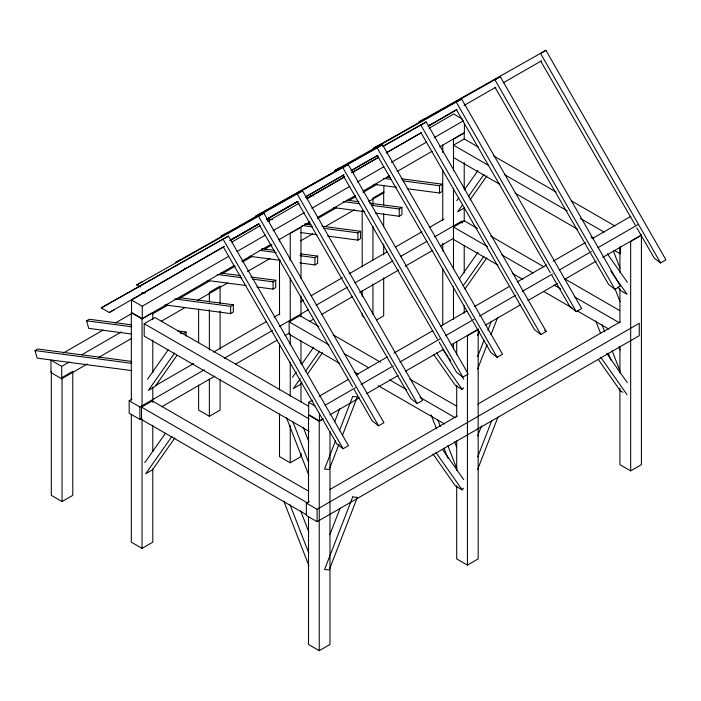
<?xml version="1.0" encoding="UTF-8"?>
<svg xmlns="http://www.w3.org/2000/svg" width="701" height="701" viewBox="0 0 701 701"><rect width="100%" height="100%" fill="white"/><g stroke="black" fill="none" stroke-linecap="round" stroke-linejoin="round"><path stroke-width="1.05" d="M334.657 421.844L339.748 408.744M335.507 440.841L324.554 469.074L329.207 469.486L338.986 444.285M339.415 430.764L352.717 396.486L357.361 396.906L342.5 435.207M329.969 534.39L340.134 508.172M477.635 335.472L479.204 331.442M477.696 356.485L483.953 340.353M487.87 330.276L491.392 321.198M477.653 368.998L487.046 344.804M490.954 334.719L497.605 317.588M477.635 435.917L481.543 425.831M477.696 456.929L491.778 420.635M477.653 469.442L497.99 417.016M147.482 379.267L168.126 349.887M174.654 352.997L148.375 390.396L155.087 386.514L176.985 355.354M144.792 462.66L165.445 433.279M171.973 436.39L145.685 473.78L152.397 469.907L174.926 437.853M292.448 377.41L296.208 372.065M301.842 364.056L313.733 347.135M300.23 378.742L293.351 388.529L300.063 384.656L301.938 381.984M305.242 371.618L319.63 351.14M307.573 373.975L322.591 352.603M456.754 200.705L458.638 198.032M464.264 190.024L478.038 170.431M462.66 204.71L457.657 211.833L464.36 207.96M468.294 196.692L483.935 174.435M469.994 199.943L486.897 175.907M459.26 278.989L478.038 252.272M463.282 285.657L483.935 256.277M464.991 288.908L486.897 257.749M433.604 354.399L455.501 385.568L462.213 389.441L463.545 387.784M432.973 453.95L455.501 486.003L462.213 489.876L463.545 488.229M140.261 287.007L136.695 284.948L142.066 281.846M180.727 259.528L175.355 262.63L302.552 190.847L422.572 400.376L417.2 403.478L410.891 398.615L392.893 367.385M226.362 233.179L220.99 236.281L348.195 164.498L468.215 374.027L462.844 377.129L456.535 372.266L439.08 341.983M339.801 167.688L334.43 170.79L461.635 99.007L581.646 308.536L576.283 311.638L569.966 306.775L551.967 275.537M378.461 145.37L373.09 148.463L500.295 76.681L620.306 286.218L614.943 289.311L608.626 284.457L590.628 253.219M424.096 119.012L418.725 122.114L545.93 50.332L665.95 259.861L660.579 262.963L654.27 258.108L636.815 227.816M263.891 213.165L258.529 216.267L378.549 425.796L383.911 422.694L263.891 213.165L136.695 284.948M302.552 190.847L297.189 193.949L417.2 403.478M348.195 164.498L342.824 167.592L462.844 377.129M382.492 144.695L255.287 216.478L382.492 144.695L502.512 354.224L497.14 357.326L490.831 352.463L472.825 321.233M461.635 99.007L456.263 102.101L576.283 311.638M500.295 76.681L494.924 79.783L614.943 289.311M545.93 50.332L540.559 53.434L660.579 262.963M223.987 246.612L109.277 312.523L101.251 307.888L228.456 236.106L348.476 445.634L343.104 448.736L336.795 443.873L223.33 247.006M101.251 307.888L228.456 236.106M382.755 146.509L426.19 121.939L546.21 331.477L540.839 334.579L534.53 329.715L421.064 132.848L386.19 152.879M131.849 370.627L37.162 358.132L35.05 350.579L37.731 349.028L131.306 361.383M131.753 334.053L88.712 328.375L86.6 320.821L89.281 319.27L131.227 324.808M234.388 237.814L229.91 240.39L258.897 223.733M266.897 219.045L296.961 201.765M428.539 125.716L432.123 123.648M109.277 312.523L114.649 309.421M312.383 195.255L307.012 198.357L344.717 176.705M234.16 265.556L142.25 318.622L131.508 312.418L131.508 300.019L224.373 246.41M231.952 242.029L260.378 225.617M267.957 221.244L299.222 203.194M306.801 198.812L344.708 176.932M352.288 172.551L378.82 157.234M386.4 152.862L421.459 132.62M429.038 128.239L453.678 114.018L462.625 119.188M131.508 300.019L142.25 306.223L228.473 256.435M236.999 251.51L265.425 235.107M273.013 230.725L304.278 212.675M311.857 208.293L349.764 186.413M357.344 182.041L383.876 166.724M391.456 162.343L426.515 142.101M434.094 137.729L463.466 120.765M63.283 353.05L103.082 330.075M115.402 322.959L131.508 313.662M241.74 261.175L271.112 244.22M278.691 239.847L309.965 221.788M317.544 217.415L355.442 195.535M363.03 191.154L389.554 175.837M397.134 171.465L432.193 151.223M439.781 146.842L464.412 132.62L464.412 123.323M131.315 400.157L131.315 312.76L142.049 318.964L152.792 312.76L152.792 319.314M87.292 363.994L61.706 378.759L50.971 372.564L50.971 360.165L61.706 366.36L69.285 361.988M81.605 354.872L121.404 331.897M152.669 313.846L167.828 305.093M179.202 298.53L209.52 281.022M221.84 273.907L235.107 266.249M242.686 261.876L252.167 256.4M264.479 249.293L272.058 244.912M307.117 224.67L309.965 223.032M317.544 218.659L336.498 207.715M348.809 200.6L355.442 196.771M363.03 192.398L377.243 184.188M309.123 431.343L144.196 336.121L144.196 323.722L154.939 317.527L308.484 406.177M98.657 357.431L131.823 338.276M161.195 321.321L184.889 307.643M197.209 300.536L227.527 283.029M247.427 271.541L270.165 258.406M300.492 240.907L312.804 233.792M325.124 226.677L354.496 209.722M368.708 201.511L383.876 192.757L383.876 185.528M186.08 336.2L186.08 332.046L183.399 333.597L180.166 333.177M174.715 298.933L230.647 306.319L233.328 304.769L233.328 312.041L230.647 313.592L165.015 304.926M252.632 279.129L273.066 281.828L275.747 280.277L275.747 287.55L273.066 289.101L256.925 286.972M299.888 255.663L314.951 257.644L317.632 256.102L317.632 263.366L314.951 264.917L299.879 262.928M323.485 228.307L357.904 232.846L360.586 231.295L360.586 238.568L357.904 240.119L327.779 236.141M371.285 205.288L399.246 208.977L401.927 207.426L401.927 214.699L399.246 216.25L375.578 213.122M402.952 180.902L439.518 185.73L442.2 184.179L442.2 191.452L439.518 193.003L407.237 188.735M141.795 418.304L139.902 419.391L129.168 413.196L129.168 400.797L132.007 399.149M155.692 385.48L193.599 363.591M213.498 352.104L266.555 321.47M274.135 317.097L279.822 313.811M300.668 301.78L303.515 300.133M311.095 295.761L342.36 277.701M348.993 273.872L386.899 251.992M395.425 247.067L421.958 231.751M429.538 227.378L443.751 219.168M129.168 400.797L139.902 406.992L204.333 369.795M224.232 358.307L272.558 330.408M279.191 326.578L308.563 309.614M316.142 305.242L347.416 287.191M354.995 282.81L392.902 260.93M400.481 256.548L427.005 241.232M434.594 236.859L462.064 220.99L462.064 223.058M306.433 514.736L141.514 419.513L141.514 407.115L152.248 400.919L308.642 491.208M339.407 363.267L289.171 334.263L289.171 321.864L299.914 315.669L318.867 326.613M161.694 406.808L214.76 376.174M235.606 364.143L277.298 340.073M284.878 335.691L289.618 332.957M309.518 321.47L313.303 319.279M321.829 314.355L352.156 296.856M359.736 292.475L398.58 270.043M405.213 266.214L432.692 250.353M440.272 245.972L453.538 238.314M198.628 385.059L198.628 410.076L209.362 416.271L220.105 410.076L220.105 379.618M62.047 501.557L72.781 495.353L72.781 371.355L62.047 377.559L62.047 501.557L51.304 495.353L51.304 371.355M376.516 319.998L383.675 315.862L383.675 277.798M323.231 418.734L319.437 420.924L308.703 414.72L308.703 402.321L312.488 400.131M319.121 396.302L348.493 379.346M356.082 374.965L387.346 356.914M393.98 353.085L432.832 330.653M440.412 326.28L466.936 310.964M474.524 306.582L509.583 286.341M517.163 281.968L546.535 265.004M553.168 261.175L585.388 242.581M592.021 238.752L630.865 216.32M325.124 405.239L355.442 387.732M361.129 384.446L393.349 365.852M399.982 362.023L439.781 339.047M445.459 335.761L473.885 319.349M479.572 316.063L515.585 295.279M522.21 291.45L552.537 273.942M559.17 270.113L591.381 251.51M598.014 247.681L637.814 224.706M329.864 414.904L359.236 397.94M366.816 393.568L398.089 375.517M405.669 371.136L443.567 349.256M451.146 344.883L478.625 329.014M485.258 325.185L520.317 304.944M527.897 300.571L557.277 283.607M564.857 279.235L596.122 261.175M602.755 257.346L641.608 234.923M308.501 502.459L308.501 415.062L319.244 421.266L322.819 419.198M131.315 414.352L131.315 542.171L142.049 548.366L152.792 542.171L152.792 468.978M279.506 414.002L279.506 456.605L290.249 462.809L300.983 456.605L300.983 453.328M306.355 503.09L317.097 509.294L639.259 323.292L639.259 335.691L317.097 521.693L306.355 515.498L306.355 503.09L309.194 501.452M330.04 489.421L457.017 416.114M477.863 404.074L619.991 322.013M308.501 516.655L308.501 644.464L319.244 650.668L329.978 644.464L329.978 431.448M467.436 565.102L478.178 558.907L478.178 329.505L467.436 335.7L467.436 565.102L456.702 558.907L456.702 485.714M630.672 470.87L641.406 464.667L641.406 235.264L630.672 241.459L630.672 470.87L619.929 464.667L619.929 388.196M428.241 126.031L456.631 109.575M464.053 105.457L495.817 87.196M503.099 82.893L541.461 60.847M428.223 126.154L457.157 109.514M306.381 196.35L344.086 174.698M351.63 170.361L378.014 155.201M266.433 219.404L297.82 201.389M305.364 197.051L343.718 175.005M350.973 170.755L377.357 155.596L471.738 319.341M230.2 240.461L258.783 223.943M266.319 219.615L298.083 201.353M230.489 240.312L258.765 224.066L352.594 386.864M351.972 172.516L378.645 157.208M383.359 146.088L426.19 121.939M351.858 172.253L354.005 172.534M387.346 176.932L390.58 177.362M401.331 178.781L442.2 184.179M383.587 178.343L391.114 179.342M373.887 184.337L396.477 187.316M310.508 195.36L313.733 195.789M347.083 200.188L358.912 201.748M369.664 203.167L401.927 207.426M343.315 201.599L359.455 203.728M333.615 207.584L364.818 211.702M267.011 218.949L272.391 219.658M304.655 223.917L311.113 224.767M321.864 226.186L360.586 231.295M267.554 220.92L269.71 221.209M301.973 225.468L312.725 226.887M300.878 232.592L317.018 234.721M261.701 248.715L274.608 250.415M300.422 253.823L317.632 256.102M260.097 250.406L276.229 252.535M249.311 256.259L280.514 260.378M184.328 268.211L186.484 268.492M220.894 273.04L240.259 275.589M251.011 277.009L275.747 280.277M217.135 274.441L241.871 277.71M207.435 280.435L246.165 285.552M141.909 292.703L145.133 293.123M178.475 297.531L233.328 304.769M177.476 330.916L186.08 332.046M86.6 320.821L131.77 326.78M35.05 350.579L131.849 363.355M478.433 147.175L464.22 138.964L453.477 145.16L488.544 165.41M493.6 155.929L556.156 192.048M571.324 200.801L614.917 225.967M504.659 174.715L567.214 210.826M580.489 218.493L604.183 232.171M453.477 157.567L499.918 184.381M515.086 193.134L577.642 229.253M590.908 236.912L593.756 238.55M614.611 250.59L620.297 253.876L620.297 246.638M621.182 290.88L627.062 294.271L610.79 271.121M477.486 228.465L464.22 220.806L453.477 227.001L487.598 246.708M490.753 236.123L543.836 266.774M564.682 278.814L619.658 310.552M501.82 254.91L533.093 272.969M553.948 285.009L560.581 288.838M574.802 297.049L619.342 322.767M453.477 239.409L498.025 265.127M512.238 273.329L522.666 279.349M543.52 291.388L571.955 307.809M577.642 311.086L608.924 329.146M622.865 392.288L620.35 390.834L598.444 359.674M363.985 316.896L362.198 315.862L362.198 313.689M333.089 334.815L380.477 362.18M409.857 379.145L456.298 405.958M289.171 321.864L328.979 344.848M344.147 353.602L368.787 367.832M389.642 379.872L406.703 389.721M419.969 397.379L455.045 417.63M354.575 372.021L358.36 374.211M378.268 385.708L444.618 424.009M308.703 402.321L314.968 405.94M144.196 323.722L309.123 418.944M141.514 407.115L307.38 502.88M544.633 330.259L546.21 331.477M378.549 425.796L372.231 420.933L354.233 389.703M607.303 253.762L627.325 282.249M617.844 286.832L620.35 290.389M606.672 353.313L627.325 382.693M600.775 357.317L627.062 394.707M443.085 349.825L448.088 356.94M449.341 358.728L450.594 360.507M461.232 375.64L463.738 379.206M436.557 352.936L462.213 389.441M442.462 449.376L463.738 479.642M435.934 452.487L462.213 489.876M540.804 61.232L635.176 224.977M495.16 87.59L589.532 251.326M456.5 109.908L550.329 272.698M343.061 175.399L437.442 339.144M297.426 201.748L391.798 365.493M420.819 125.041L540.839 334.579M377.12 147.797L497.14 357.326M223.084 239.207L343.104 448.736M613.393 250.984L620.043 268.124M614.943 288.549L620.026 301.649M618.869 346.942L620.043 349.965M601.993 324.607L604.726 331.661M612.157 350.815L619.982 370.978M595.771 320.988L600.468 333.089M608.293 353.251L611.027 360.305M454.563 441.805L456.517 446.844M437.687 419.47L440.421 426.523M447.851 445.678L456.85 468.864M431.08 414.843L436.557 428.959M443.987 448.105L447.895 458.191M303.331 427.531L308.808 441.648M292.711 421.327L308.747 462.66M286.499 417.708L308.79 475.173M300.65 510.924L308.861 532.094M290.021 504.72L308.799 553.107M283.809 501.101L308.843 565.619M619.929 247.278L619.929 272.4M619.929 288.786L619.929 322.653M619.929 346.688L619.929 372.906M464.22 139.517L464.22 132.962L453.477 139.166L453.477 170.842M464.22 162.457L464.22 188.674M464.22 208.337L464.22 221.446M464.22 245.481L464.22 272.785M464.22 305.557L464.22 313.207M456.702 341.518L456.702 354.627M456.702 385.217L456.702 416.893M456.702 440.929L456.702 470.424M453.477 188.324L453.477 269.158M453.477 286.639L453.477 319.411M453.477 343.437L453.477 348.905M442.743 144.976L442.743 152.625M442.743 170.106L442.743 220.351M442.743 243.291L442.743 250.94M442.743 268.422L442.743 325.22M439.518 185.73L439.518 193.003M399.246 208.977L399.246 216.25M383.675 204.92L383.675 191.864L372.932 198.068L372.932 204.587M383.675 213.621L383.675 226.668M383.675 244.079L383.675 254.954M372.932 226.344L372.932 260.062M372.932 283.993L372.932 314.451M362.198 210.353L362.198 266.915M362.198 290.845L362.198 296.286M357.904 232.846L357.904 240.119M319.437 413.686L319.437 420.924M319.244 421.266L319.244 650.668M317.097 509.294L317.097 521.693M314.951 257.644L314.951 264.917M300.983 278.542L300.983 227.203L290.249 233.398L290.249 260.711M300.983 296.024L300.983 316.782M300.983 340.809L300.983 363.749M300.983 383.412L300.983 401.988M290.249 278.192L290.249 321.89M290.249 333.904L290.249 344.831M290.249 362.303L290.249 396.17M290.249 425.665L290.249 462.809M279.506 239.216L279.506 241.407M279.506 259.975L279.506 314.591M279.506 344.086L279.506 389.966M273.066 281.828L273.066 289.101M230.647 306.319L230.647 313.592M220.105 303.472L220.105 286.069L209.362 292.273L209.362 302.061M220.105 311.086L220.105 349.159M209.362 309.676L209.362 349.922M209.362 379.294L209.362 416.271M198.628 308.913L198.628 342.631M152.792 340.073L152.792 372.844M152.792 387.048L152.792 402.339M152.792 425.279L152.792 451.497M142.25 306.223L142.25 318.622M142.049 318.964L142.049 407.447M142.049 419.461L142.049 548.366M139.902 406.992L139.902 419.391M61.706 366.36L61.706 378.759M352.717 496.93L324.554 569.51L329.207 569.931L357.361 497.342L352.717 496.93"/></g></svg>
